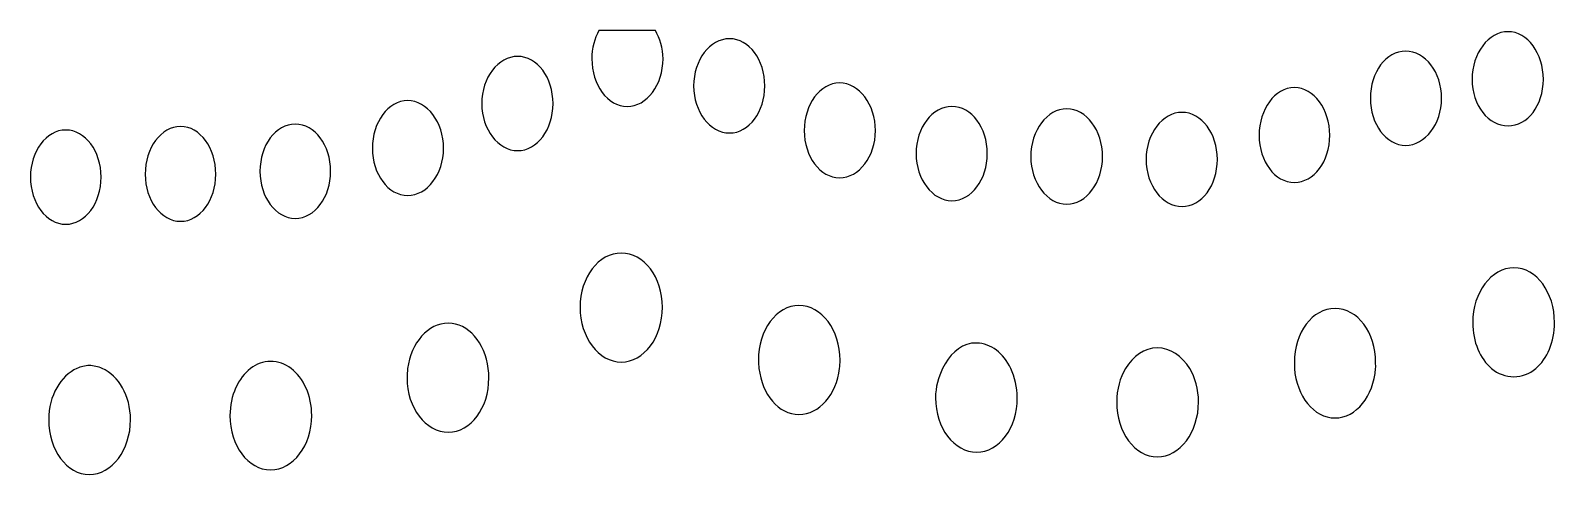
# Model space of a CAD drawing. Header units: centimetres. Extents: x -8.1 to 8.1, y -5.6 to 5.6.
# Drawn here: x -3.44 to -1.298, y -5.504 to -4.88 of the extents above; entities that cross this region are included whole.
import ezdxf

# ---------------------------------------------------------------- set-up
doc = ezdxf.new("R2010")
doc.units = ezdxf.units.CM
doc.header["$MEASUREMENT"] = 0
doc.layers.add('Layer 1', color=7, linetype='Continuous')

msp = doc.modelspace()

# ---------------------------------------------------------------- linework, layer by layer
at = {"layer": 'Layer 1', "color": 41, "lineweight": 25}
for points, knots in [([(-2.64115, -4.88049), (-2.64115, -4.88049), (-2.56177, -4.88049), (-2.56177, -4.88049), (-2.56177, -4.88049), (-2.55556, -4.89155), (-2.55102, -4.90534), (-2.55102, -4.92018), (-2.55102, -4.92018), (-2.55102, -4.95678), (-2.57394, -4.98715), (-2.60146, -4.98715), (-2.60146, -4.98715), (-2.62897, -4.98715), (-2.65107, -4.95677), (-2.65107, -4.92018), (-2.65107, -4.92018), (-2.65107, -4.90538), (-2.64733, -4.89154), (-2.64115, -4.88049)], [0, 0, 0, 0, 0.1666667, 0.1666667, 0.1666667, 0.1666667, 0.3333333, 0.3333333, 0.3333333, 0.3333333, 0.5, 0.5, 0.5, 0.5, 0.6666667, 0.6666667, 0.6666667, 0.6666667, 1, 1, 1, 1]), ([(-1.36371, -4.88214), (-1.3362, -4.88214), (-1.3141, -4.91252), (-1.3141, -4.94911), (-1.3141, -4.94911), (-1.3141, -4.98571), (-1.3362, -5.01443), (-1.36371, -5.01443), (-1.36371, -5.01443), (-1.39122, -5.01443), (-1.41415, -4.98571), (-1.41415, -4.94911), (-1.41415, -4.94911), (-1.41415, -4.91251), (-1.39123, -4.88214), (-1.36371, -4.88214)], [0, 0, 0, 0, 0.2, 0.2, 0.2, 0.2, 0.4, 0.4, 0.4, 0.4, 0.6, 0.6, 0.6, 0.6, 1, 1, 1, 1]), ([(-2.4576, -4.89206), (-2.43009, -4.89206), (-2.40799, -4.92161), (-2.40799, -4.95821), (-2.40799, -4.95821), (-2.40799, -4.9948), (-2.43009, -5.02436), (-2.4576, -5.02436), (-2.4576, -5.02436), (-2.48511, -5.02436), (-2.50804, -4.99481), (-2.50804, -4.95821), (-2.50804, -4.95821), (-2.50804, -4.92161), (-2.48512, -4.89206), (-2.4576, -4.89206)], [0, 0, 0, 0, 0.2, 0.2, 0.2, 0.2, 0.4, 0.4, 0.4, 0.4, 0.6, 0.6, 0.6, 0.6, 1, 1, 1, 1]), ([(-2.75525, -4.91687), (-2.72774, -4.91687), (-2.70564, -4.94642), (-2.70564, -4.98302), (-2.70564, -4.98302), (-2.70564, -5.01961), (-2.72774, -5.04917), (-2.75525, -5.04917), (-2.75525, -5.04917), (-2.78276, -5.04917), (-2.80569, -5.01962), (-2.80569, -4.98302), (-2.80569, -4.98302), (-2.80569, -4.94642), (-2.78277, -4.91687), (-2.75525, -4.91687)], [0, 0, 0, 0, 0.2, 0.2, 0.2, 0.2, 0.4, 0.4, 0.4, 0.4, 0.6, 0.6, 0.6, 0.6, 1, 1, 1, 1]), ([(-1.50758, -4.90943), (-1.48007, -4.90943), (-1.45714, -4.93898), (-1.45714, -4.97558), (-1.45714, -4.97558), (-1.45714, -5.01218), (-1.48006, -5.04173), (-1.50758, -5.04173), (-1.50758, -5.04173), (-1.53509, -5.04173), (-1.55719, -5.01218), (-1.55719, -4.97558), (-1.55719, -4.97558), (-1.55719, -4.93899), (-1.53509, -4.90943), (-1.50758, -4.90943)], [0, 0, 0, 0, 0.2, 0.2, 0.2, 0.2, 0.4, 0.4, 0.4, 0.4, 0.6, 0.6, 0.6, 0.6, 1, 1, 1, 1]), ([(-2.30298, -4.95407), (-2.27547, -4.95407), (-2.25254, -4.98445), (-2.25254, -5.02104), (-2.25254, -5.02104), (-2.25254, -5.05763), (-2.27546, -5.08719), (-2.30298, -5.08719), (-2.30298, -5.08719), (-2.33049, -5.08719), (-2.35259, -5.05764), (-2.35259, -5.02104), (-2.35259, -5.02104), (-2.35259, -4.98444), (-2.33049, -4.95407), (-2.30298, -4.95407)], [0, 0, 0, 0, 0.2, 0.2, 0.2, 0.2, 0.4, 0.4, 0.4, 0.4, 0.6, 0.6, 0.6, 0.6, 1, 1, 1, 1]), ([(-1.66385, -4.96069), (-1.63634, -4.96069), (-1.61424, -4.99107), (-1.61424, -5.02766), (-1.61424, -5.02766), (-1.61424, -5.06426), (-1.63634, -5.09381), (-1.66385, -5.09381), (-1.66385, -5.09381), (-1.69136, -5.09381), (-1.71346, -5.06426), (-1.71346, -5.02766), (-1.71346, -5.02766), (-1.71346, -4.99106), (-1.69136, -4.96069), (-1.66385, -4.96069)], [0, 0, 0, 0, 0.2, 0.2, 0.2, 0.2, 0.4, 0.4, 0.4, 0.4, 0.6, 0.6, 0.6, 0.6, 1, 1, 1, 1]), ([(-2.90987, -4.97888), (-2.88236, -4.97888), (-2.85943, -5.00926), (-2.85943, -5.04585), (-2.85943, -5.04585), (-2.85943, -5.08245), (-2.88235, -5.112), (-2.90987, -5.112), (-2.90987, -5.112), (-2.93738, -5.112), (-2.95948, -5.08245), (-2.95948, -5.04585), (-2.95948, -5.04585), (-2.95948, -5.00926), (-2.93738, -4.97888), (-2.90987, -4.97888)], [0, 0, 0, 0, 0.2, 0.2, 0.2, 0.2, 0.4, 0.4, 0.4, 0.4, 0.6, 0.6, 0.6, 0.6, 1, 1, 1, 1]), ([(-2.14506, -4.98715), (-2.11755, -4.98715), (-2.09545, -5.0167), (-2.09545, -5.0533), (-2.09545, -5.0533), (-2.09545, -5.0899), (-2.11755, -5.11945), (-2.14506, -5.11945), (-2.14506, -5.11945), (-2.17257, -5.11945), (-2.1955, -5.0899), (-2.1955, -5.0533), (-2.1955, -5.0533), (-2.1955, -5.0167), (-2.17258, -4.98715), (-2.14506, -4.98715)], [0, 0, 0, 0, 0.2, 0.2, 0.2, 0.2, 0.4, 0.4, 0.4, 0.4, 0.6, 0.6, 0.6, 0.6, 1, 1, 1, 1]), ([(-1.98383, -4.99045), (-1.95632, -4.99045), (-1.93339, -5.02083), (-1.93339, -5.05742), (-1.93339, -5.05742), (-1.93339, -5.09401), (-1.95631, -5.12439), (-1.98383, -5.12439), (-1.98383, -5.12439), (-2.01134, -5.12439), (-2.03427, -5.09401), (-2.03427, -5.05742), (-2.03427, -5.05742), (-2.03427, -5.02082), (-2.01135, -4.99045), (-1.98383, -4.99045)], [0, 0, 0, 0, 0.2, 0.2, 0.2, 0.2, 0.4, 0.4, 0.4, 0.4, 0.6, 0.6, 0.6, 0.6, 1, 1, 1, 1]), ([(-1.82177, -4.99541), (-1.79426, -4.99541), (-1.77216, -5.02496), (-1.77216, -5.06156), (-1.77216, -5.06156), (-1.77216, -5.09815), (-1.79428, -5.12768), (-1.82177, -5.12771), (-1.82177, -5.12771), (-1.84928, -5.12771), (-1.87221, -5.09816), (-1.87221, -5.06156), (-1.87221, -5.06156), (-1.87221, -5.02496), (-1.84929, -4.99541), (-1.82177, -4.99541)], [0, 0, 0, 0, 0.2, 0.2, 0.2, 0.2, 0.4, 0.4, 0.4, 0.4, 0.6, 0.6, 0.6, 0.6, 1, 1, 1, 1]), ([(-3.39025, -5.02022), (-3.36274, -5.02022), (-3.34064, -5.04977), (-3.34064, -5.08637), (-3.34064, -5.08637), (-3.34064, -5.12296), (-3.36274, -5.15252), (-3.39025, -5.15252), (-3.39025, -5.15252), (-3.41774, -5.15252), (-3.43986, -5.12297), (-3.43986, -5.08637), (-3.43986, -5.08637), (-3.43986, -5.04977), (-3.41776, -5.02022), (-3.39025, -5.02022)], [0, 0, 0, 0, 0.2, 0.2, 0.2, 0.2, 0.4, 0.4, 0.4, 0.4, 0.6, 0.6, 0.6, 0.6, 1, 1, 1, 1]), ([(-3.22902, -5.01526), (-3.20151, -5.01526), (-3.17941, -5.04564), (-3.17941, -5.08223), (-3.17941, -5.08223), (-3.17941, -5.11882), (-3.20151, -5.14838), (-3.22902, -5.14838), (-3.22902, -5.14838), (-3.25651, -5.14838), (-3.27863, -5.11883), (-3.27863, -5.08223), (-3.27863, -5.08223), (-3.27863, -5.04563), (-3.25653, -5.01526), (-3.22902, -5.01526)], [0, 0, 0, 0, 0.2, 0.2, 0.2, 0.2, 0.4, 0.4, 0.4, 0.4, 0.6, 0.6, 0.6, 0.6, 1, 1, 1, 1]), ([(-3.06779, -5.01195), (-3.04028, -5.01195), (-3.01818, -5.0415), (-3.01818, -5.0781), (-3.01818, -5.0781), (-3.01818, -5.11472), (-3.04028, -5.14425), (-3.06779, -5.14425), (-3.06779, -5.14425), (-3.0953, -5.14425), (-3.1174, -5.1147), (-3.1174, -5.0781), (-3.1174, -5.0781), (-3.1174, -5.0415), (-3.0953, -5.01195), (-3.06779, -5.01195)], [0, 0, 0, 0, 0.2, 0.2, 0.2, 0.2, 0.4, 0.4, 0.4, 0.4, 0.6, 0.6, 0.6, 0.6, 1, 1, 1, 1]), ([(-2.60973, -5.19303), (-2.57797, -5.19303), (-2.55185, -5.22683), (-2.55185, -5.2691), (-2.55185, -5.2691), (-2.55185, -5.31134), (-2.57797, -5.34599), (-2.60973, -5.34599), (-2.60973, -5.34599), (-2.64149, -5.34599), (-2.66761, -5.31137), (-2.66761, -5.2691), (-2.66761, -5.2691), (-2.66761, -5.22683), (-2.64149, -5.19303), (-2.60973, -5.19303)], [0, 0, 0, 0, 0.2, 0.2, 0.2, 0.2, 0.4, 0.4, 0.4, 0.4, 0.6, 0.6, 0.6, 0.6, 1, 1, 1, 1]), ([(-1.35544, -5.2137), (-1.32368, -5.2137), (-1.29839, -5.24832), (-1.29839, -5.29059), (-1.29839, -5.29059), (-1.29839, -5.31787), (-1.3087, -5.34153), (-1.32485, -5.35508), (-1.32485, -5.35508), (-1.33372, -5.36251), (-1.34417, -5.36665), (-1.35544, -5.36666), (-1.35544, -5.36666), (-1.36671, -5.36666), (-1.37799, -5.36252), (-1.38686, -5.35508), (-1.38686, -5.35508), (-1.40301, -5.34153), (-1.41332, -5.31787), (-1.41332, -5.29059), (-1.41332, -5.29059), (-1.41332, -5.24832), (-1.3872, -5.2137), (-1.35544, -5.2137)], [0, 0, 0, 0, 0.1428571, 0.1428571, 0.1428571, 0.1428571, 0.2857143, 0.2857143, 0.2857143, 0.2857143, 0.4285714, 0.4285714, 0.4285714, 0.4285714, 0.5714286, 0.5714286, 0.5714286, 0.5714286, 0.7142857, 0.7142857, 0.7142857, 0.7142857, 1, 1, 1, 1]), ([(-2.36003, -5.26661), (-2.32825, -5.26661), (-2.30215, -5.30123), (-2.30215, -5.3435), (-2.30215, -5.3435), (-2.30215, -5.34758), (-2.30251, -5.35116), (-2.30298, -5.35508), (-2.30298, -5.35508), (-2.30732, -5.39163), (-2.33133, -5.41957), (-2.36003, -5.41957), (-2.36003, -5.41957), (-2.38873, -5.41957), (-2.41191, -5.39162), (-2.41625, -5.35508), (-2.41625, -5.35508), (-2.41672, -5.35116), (-2.4171, -5.34759), (-2.41708, -5.3435), (-2.41708, -5.3435), (-2.41708, -5.30123), (-2.39179, -5.26661), (-2.36003, -5.26661)], [0, 0, 0, 0, 0.1428571, 0.1428571, 0.1428571, 0.1428571, 0.2857143, 0.2857143, 0.2857143, 0.2857143, 0.4285714, 0.4285714, 0.4285714, 0.4285714, 0.5714286, 0.5714286, 0.5714286, 0.5714286, 0.7142857, 0.7142857, 0.7142857, 0.7142857, 1, 1, 1, 1]), ([(-1.6068, -5.27075), (-1.57504, -5.27075), (-1.54975, -5.30455), (-1.54975, -5.34682), (-1.54975, -5.34682), (-1.54975, -5.34942), (-1.54956, -5.35254), (-1.54975, -5.35509), (-1.54975, -5.35509), (-1.55267, -5.39372), (-1.57702, -5.42454), (-1.6068, -5.42454), (-1.6068, -5.42454), (-1.63658, -5.42454), (-1.66093, -5.39371), (-1.66385, -5.35509), (-1.66385, -5.35509), (-1.66404, -5.35254), (-1.66385, -5.34943), (-1.66385, -5.34682), (-1.66385, -5.34682), (-1.66385, -5.30455), (-1.63856, -5.27075), (-1.6068, -5.27075)], [0, 0, 0, 0, 0.1428571, 0.1428571, 0.1428571, 0.1428571, 0.2857143, 0.2857143, 0.2857143, 0.2857143, 0.4285714, 0.4285714, 0.4285714, 0.4285714, 0.5714286, 0.5714286, 0.5714286, 0.5714286, 0.7142857, 0.7142857, 0.7142857, 0.7142857, 1, 1, 1, 1]), ([(-2.85282, -5.29142), (-2.82436, -5.29142), (-2.80122, -5.31896), (-2.7966, -5.35509), (-2.7966, -5.35509), (-2.79606, -5.35928), (-2.79577, -5.36391), (-2.79577, -5.36832), (-2.79577, -5.36832), (-2.79577, -5.41056), (-2.82106, -5.44439), (-2.85282, -5.44439), (-2.85282, -5.44439), (-2.88458, -5.44439), (-2.9107, -5.41057), (-2.9107, -5.36832), (-2.9107, -5.36832), (-2.9107, -5.36391), (-2.91041, -5.35928), (-2.90987, -5.35509), (-2.90987, -5.35509), (-2.90525, -5.31896), (-2.88128, -5.29143), (-2.85282, -5.29142)], [0, 0, 0, 0, 0.1428571, 0.1428571, 0.1428571, 0.1428571, 0.2857143, 0.2857143, 0.2857143, 0.2857143, 0.4285714, 0.4285714, 0.4285714, 0.4285714, 0.5714286, 0.5714286, 0.5714286, 0.5714286, 0.7142857, 0.7142857, 0.7142857, 0.7142857, 1, 1, 1, 1]), ([(-2.11777, -5.31953), (-2.11532, -5.31909), (-2.11287, -5.31953), (-2.11033, -5.31953), (-2.11033, -5.31953), (-2.09003, -5.31953), (-2.07262, -5.33392), (-2.06237, -5.35508), (-2.06237, -5.35508), (-2.0566, -5.36702), (-2.05328, -5.38118), (-2.05327, -5.39642), (-2.05327, -5.39642), (-2.05327, -5.43867), (-2.07856, -5.47249), (-2.11032, -5.47249), (-2.11032, -5.47249), (-2.14208, -5.47249), (-2.1682, -5.43867), (-2.1682, -5.39642), (-2.1682, -5.39642), (-2.1682, -5.38116), (-2.16405, -5.367), (-2.15828, -5.35508), (-2.15828, -5.35508), (-2.14932, -5.33659), (-2.13491, -5.32265), (-2.11777, -5.31953)], [0, 0, 0, 0, 0.125, 0.125, 0.125, 0.125, 0.25, 0.25, 0.25, 0.25, 0.375, 0.375, 0.375, 0.375, 0.5, 0.5, 0.5, 0.5, 0.625, 0.625, 0.625, 0.625, 0.75, 0.75, 0.75, 0.75, 1, 1, 1, 1]), ([(-1.8565, -5.32614), (-1.83834, -5.32614), (-1.82157, -5.33761), (-1.81102, -5.35508), (-1.81102, -5.35508), (-1.80312, -5.36816), (-1.79862, -5.38409), (-1.79862, -5.40221), (-1.79862, -5.40221), (-1.79862, -5.44445), (-1.82474, -5.4791), (-1.8565, -5.4791), (-1.8565, -5.4791), (-1.88826, -5.4791), (-1.91355, -5.44445), (-1.91355, -5.40221), (-1.91355, -5.40221), (-1.91355, -5.38409), (-1.90905, -5.36819), (-1.90115, -5.35508), (-1.90115, -5.35508), (-1.89061, -5.33759), (-1.87466, -5.32614), (-1.8565, -5.32614)], [0, 0, 0, 0, 0.1428571, 0.1428571, 0.1428571, 0.1428571, 0.2857143, 0.2857143, 0.2857143, 0.2857143, 0.4285714, 0.4285714, 0.4285714, 0.4285714, 0.5714286, 0.5714286, 0.5714286, 0.5714286, 0.7142857, 0.7142857, 0.7142857, 0.7142857, 1, 1, 1, 1]), ([(-3.35718, -5.35095), (-3.35094, -5.35095), (-3.34462, -5.35263), (-3.33899, -5.35508), (-3.33899, -5.35508), (-3.31599, -5.36507), (-3.2993, -5.39304), (-3.2993, -5.42701), (-3.2993, -5.42701), (-3.2993, -5.46925), (-3.32542, -5.5039), (-3.35718, -5.5039), (-3.35718, -5.5039), (-3.38896, -5.5039), (-3.41423, -5.46925), (-3.41423, -5.42701), (-3.41423, -5.42701), (-3.41423, -5.39306), (-3.39755, -5.36506), (-3.37454, -5.35508), (-3.37454, -5.35508), (-3.36891, -5.35263), (-3.36342, -5.35095), (-3.35718, -5.35095)], [0, 0, 0, 0, 0.1428571, 0.1428571, 0.1428571, 0.1428571, 0.2857143, 0.2857143, 0.2857143, 0.2857143, 0.4285714, 0.4285714, 0.4285714, 0.4285714, 0.5714286, 0.5714286, 0.5714286, 0.5714286, 0.7142857, 0.7142857, 0.7142857, 0.7142857, 1, 1, 1, 1]), ([(-3.10252, -5.34516), (-3.09209, -5.34516), (-3.08202, -5.34862), (-3.07358, -5.35508), (-3.07358, -5.35508), (-3.05633, -5.36831), (-3.04464, -5.39283), (-3.04464, -5.42123), (-3.04464, -5.42123), (-3.04464, -5.46348), (-3.07076, -5.4973), (-3.10252, -5.4973), (-3.10252, -5.4973), (-3.1343, -5.4973), (-3.15957, -5.46348), (-3.15957, -5.42123), (-3.15957, -5.42123), (-3.15957, -5.39284), (-3.14788, -5.36829), (-3.13063, -5.35508), (-3.13063, -5.35508), (-3.12219, -5.34864), (-3.11297, -5.34516), (-3.10252, -5.34516)], [0, 0, 0, 0, 0.1428571, 0.1428571, 0.1428571, 0.1428571, 0.2857143, 0.2857143, 0.2857143, 0.2857143, 0.4285714, 0.4285714, 0.4285714, 0.4285714, 0.5714286, 0.5714286, 0.5714286, 0.5714286, 0.7142857, 0.7142857, 0.7142857, 0.7142857, 1, 1, 1, 1])]:
    msp.add_open_spline(points, degree=3, knots=knots, dxfattribs=at)

doc.saveas('drawing.dxf')
